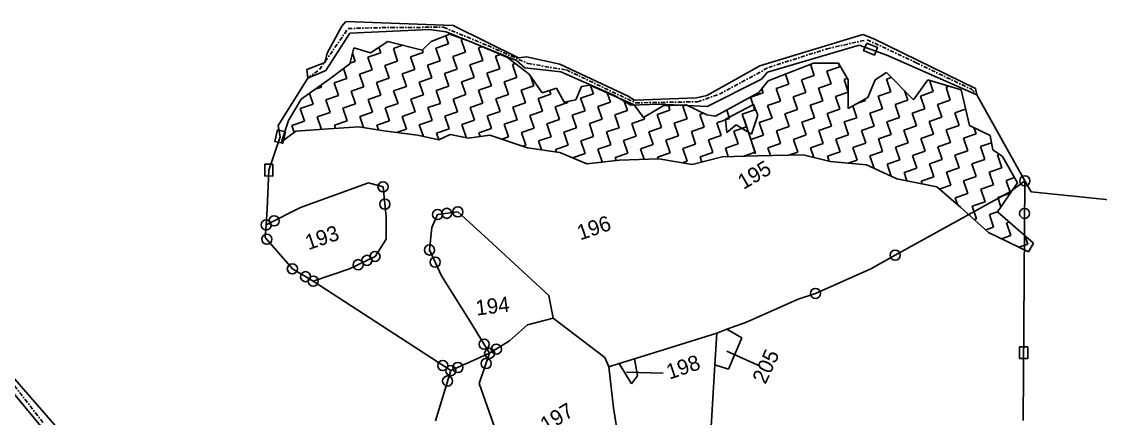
# Model space of a CAD drawing. Header units: metres. Extents: x 322986 to 329400, y 1832749 to 1836820.
# Drawn here: x 324360 to 325650, y 1835168 to 1835642 of the extents above; entities that cross this region are included whole.
import ezdxf

# ---------------------------------------------------------------- set-up
doc = ezdxf.new("R2010")
doc.units = ezdxf.units.M
doc.header["$MEASUREMENT"] = 0
doc.linetypes.add('DASHDOT', pattern=[1, 0.5, -0.25, 0, -0.25])
for name, color, linetype in [('POLY_HATCH', 12, 'Continuous'), ('POLY_PARCEL', 6, 'Continuous'), ('POLY_WATER', 4, 'Continuous'), ('TEXT_PARCEL', 7, 'Continuous'), ('V_BOUND_LINE', 7, 'Continuous'), ('V_BOUND_STREAM_LINE', 7, 'DASHDOT')]:
    doc.layers.add(name, color=color, linetype=linetype)
doc.styles.get("Standard").update_dxf_attribs({"font": 'simplex.shx'})
doc.styles.add('TEXT_MAP', font='')
doc.styles.get('TEXT_MAP').set_extended_font_data('Kruti Dev 050')
doc.dimstyles.get("Standard").update_dxf_attribs({"dimtxt": 0.18, "dimasz": 0.18, "dimexe": 0.18, "dimexo": 0.0625, "dimgap": 0.09, "dimtad": 0, "dimtih": 1, "dimtoh": 1, "dimdec": 4, "dimzin": 0, "dimdsep": 46, "dimtxsty": 'Standard', "dimcen": 0.09, "dimadec": 0, "dimazin": 0, "dimtfac": 1, "dimtdec": 4, "dimtofl": 0, "dimtmove": 0, "dimatfit": 3, "dimfxl": 1, "dimtolj": 1, "dimtzin": 0, "dimarcsym": 0})

msp = doc.modelspace()

# ---------------------------------------------------------------- linework, layer by layer
for points in [[(325370.1, 1835616.5), (325383.1, 1835611.1), (325379.3, 1835602.1), (325366.3, 1835607.5)], [(324675, 1835510.5), (324671.8, 1835496.8), (324662.4, 1835499), (324665.5, 1835512.7)], [(324660.2, 1835471.8), (324660.2, 1835457.7), (324650.4, 1835457.8), (324650.5, 1835471.9)], [(325552.9, 1835239.5), (325553, 1835253.6), (325562.7, 1835253.5), (325562.6, 1835239.5)]]:
    msp.add_lwpolyline(points, close=True)
for centre in [(324791.8, 1835444.7), (325559.2, 1835452), (324793.9, 1835424.1), (324857.1, 1835411.7), (324868, 1835413.1), (324881.3, 1835414.9), (325558.9, 1835413), (324652, 1835399.2), (324661.6, 1835404.1), (324652.9, 1835382.1), (324847.3, 1835369.3), (324772.6, 1835356.9), (324782.2, 1835361.6), (324854.1, 1835354.8), (325404.1, 1835363.1), (324683.4, 1835346.7), (324762, 1835351.7), (324699.2, 1835337.4), (324708.4, 1835332), (325308.9, 1835317.4), (324912.7, 1835256.6), (324927.3, 1835250.8), (324919.3, 1835245.8), (324863.2, 1835231.3), (324872.8, 1835225.1), (324881.3, 1835228.9), (324915.1, 1835233.6), (324869, 1835212.7)]:
    msp.add_circle(centre, 6.03)
at = {"layer": 'POLY_HATCH'}
for p, q in [((324797.5, 1835618.4), (324777, 1835604.8)), ((324838.6, 1835608), (324797.5, 1835618.4)), ((324849.4, 1835618.3), (324838.6, 1835608)), ((324871.6, 1835627), (324849.4, 1835618.3)), ((324896.7, 1835618.1), (324871.6, 1835627)), ((324940.5, 1835599.4), (324896.7, 1835618.1)), ((324756.8, 1835610.7), (324752.1, 1835591.7)), ((324777, 1835604.8), (324756.8, 1835610.7)), ((324752.1, 1835591.7), (324728.3, 1835573.9)), ((324966.4, 1835579.3), (324940.5, 1835599.4)), ((325306.5, 1835592.7), (325252.2, 1835571.5)), ((325336.3, 1835592.4), (325306.5, 1835592.7)), ((325348, 1835572.8), (325336.3, 1835592.4)), ((324982, 1835557.1), (324966.4, 1835579.3)), ((325393.8, 1835581.4), (325380.2, 1835572.6)), ((325426.2, 1835548.8), (325393.8, 1835581.4)), ((324728.3, 1835573.9), (324693.8, 1835549.4)), ((325038.9, 1835566.1), (325029, 1835564.6)), ((325092.1, 1835542.8), (325038.9, 1835566.1)), ((325252.2, 1835571.5), (325241.2, 1835557.3)), ((325347.8, 1835538.3), (325348, 1835572.8)), ((325380.2, 1835572.6), (325371.6, 1835551.4)), ((325443.2, 1835572.8), (325426.2, 1835548.8)), ((325482.9, 1835560.8), (325443.2, 1835572.8)), ((324999.1, 1835562.6), (324982, 1835557.1)), ((325008.3, 1835546), (324999.1, 1835562.6)), ((325029, 1835564.6), (325022.4, 1835548.9)), ((325241.2, 1835557.3), (325189.2, 1835529.2)), ((325493.1, 1835518.2), (325482.9, 1835560.8)), ((324693.8, 1835549.4), (324678.9, 1835523.9)), ((325022.4, 1835548.9), (325008.3, 1835546)), ((325103.1, 1835527.6), (325092.1, 1835542.8)), ((325126.6, 1835541.5), (325103.1, 1835527.6)), ((325154.4, 1835542.8), (325126.6, 1835541.5)), ((325179, 1835530.7), (325154.4, 1835542.8)), ((325371.6, 1835551.4), (325347.8, 1835538.3)), ((325189.2, 1835529.2), (325179, 1835530.7)), ((324678.9, 1835523.9), (324670.5, 1835498.6)), ((324721.1, 1835513.5), (324763, 1835516.6)), ((324763, 1835516.6), (324792.9, 1835511.7)), ((325517.7, 1835506.1), (325493.1, 1835518.2)), ((324670.5, 1835498.6), (324687.7, 1835511.4)), ((324687.7, 1835511.4), (324721.1, 1835513.5)), ((324792.9, 1835511.7), (324833, 1835506.4)), ((324833, 1835506.4), (324858.5, 1835500.8)), ((324858.5, 1835500.8), (324872.1, 1835507.3)), ((324872.1, 1835507.3), (324894.1, 1835502.9)), ((324894.1, 1835502.9), (324919.6, 1835506.5)), ((324919.6, 1835506.5), (324964.6, 1835491.3)), ((325520.9, 1835489), (325517.7, 1835506.1)), ((324964.6, 1835491.3), (325003.3, 1835485.6)), ((325532.5, 1835481), (325520.9, 1835489)), ((325003.3, 1835485.6), (325035.3, 1835472.1)), ((325035.3, 1835472.1), (325074.5, 1835476.5)), ((325074.5, 1835476.5), (325121.5, 1835478.2)), ((325121.5, 1835478.2), (325161.3, 1835471.3)), ((325161.3, 1835471.3), (325197.2, 1835480.8)), ((325197.2, 1835480.8), (325239.8, 1835481.8)), ((325239.8, 1835481.8), (325294, 1835482.9)), ((325294, 1835482.9), (325326.4, 1835475)), ((325326.4, 1835475), (325370, 1835470.9)), ((325550.5, 1835449.7), (325532.5, 1835481)), ((325370, 1835470.9), (325406.2, 1835454.2)), ((325406.2, 1835454.2), (325454, 1835444.6)), ((325526.4, 1835414.8), (325550.5, 1835449.7)), ((325454, 1835444.6), (325482.8, 1835420.1)), ((325482.8, 1835420.1), (325515.9, 1835390)), ((325569.7, 1835377.4), (325526.4, 1835414.8)), ((325515.9, 1835390), (325563.5, 1835367.1)), ((325563.5, 1835367.1), (325569.7, 1835377.4))]:
    msp.add_line(p, q, dxfattribs=at)
at = {"layer": 'POLY_HATCH', "linetype": 'Continuous'}
for p, q in [((324870.2, 1835615.7), (324867, 1835625.2)), ((324885.4, 1835620.9), (324887.1, 1835621.5)), ((324890.6, 1835605.7), (324885.4, 1835620.9)), ((324758.5, 1835594.7), (324755.2, 1835604.4)), ((324773.7, 1835599.9), (324789, 1835605)), ((324789, 1835605), (324786.8, 1835611.3)), ((324804.2, 1835610.2), (324815.1, 1835613.9)), ((324809.3, 1835595), (324804.2, 1835610.2)), ((324824.5, 1835600.2), (324839.8, 1835605.4)), ((324839.8, 1835605.4), (324838.8, 1835608.2)), ((324855, 1835610.5), (324870.2, 1835615.7)), ((324860.1, 1835595.3), (324855, 1835610.5)), ((324875.4, 1835600.5), (324890.6, 1835605.7)), ((324905.8, 1835610.9), (324910.2, 1835612.4)), ((324911, 1835595.7), (324905.8, 1835610.9)), ((324752.3, 1835592.6), (324758.5, 1835594.7)), ((324778.9, 1835584.7), (324773.7, 1835599.9)), ((324794.1, 1835589.8), (324809.3, 1835595)), ((324829.7, 1835585), (324824.5, 1835600.2)), ((324844.9, 1835590.2), (324860.1, 1835595.3)), ((324880.5, 1835585.3), (324875.4, 1835600.5)), ((324895.7, 1835590.5), (324911, 1835595.7)), ((324926.2, 1835600.8), (324932.3, 1835602.9)), ((324931.3, 1835585.6), (324926.2, 1835600.8)), ((324946.5, 1835590.8), (324950, 1835592)), ((325307.4, 1835577.9), (325302.8, 1835591.2)), ((325337.8, 1835588.3), (325336.4, 1835592.3)), ((324748.5, 1835574.3), (324744.5, 1835586)), ((324763.7, 1835579.5), (324778.9, 1835584.7)), ((324768.9, 1835564.3), (324763.7, 1835579.5)), ((324799.3, 1835574.6), (324794.1, 1835589.8)), ((324814.5, 1835579.8), (324829.7, 1835585)), ((324819.7, 1835564.6), (324814.5, 1835579.8)), ((324850.1, 1835575), (324844.9, 1835590.2)), ((324865.3, 1835580.1), (324880.5, 1835585.3)), ((324870.5, 1835564.9), (324865.3, 1835580.1)), ((324900.9, 1835575.3), (324895.7, 1835590.5)), ((324916.1, 1835580.5), (324931.3, 1835585.6)), ((324921.3, 1835565.3), (324916.1, 1835580.5)), ((324951.7, 1835575.6), (324946.5, 1835590.8)), ((325276.9, 1835567.6), (325272.9, 1835579.5)), ((325322.6, 1835583.1), (325337.8, 1835588.3)), ((325327.8, 1835567.9), (325322.6, 1835583.1)), ((324718.1, 1835563.9), (324717.3, 1835566.1)), ((324733.3, 1835569.1), (324748.5, 1835574.3)), ((324738.5, 1835553.9), (324733.3, 1835569.1)), ((324784.1, 1835569.4), (324799.3, 1835574.6)), ((324789.3, 1835554.2), (324784.1, 1835569.4)), ((324834.9, 1835569.8), (324850.1, 1835575)), ((324840.1, 1835554.6), (324834.9, 1835569.8)), ((324885.7, 1835570.1), (324900.9, 1835575.3)), ((324890.9, 1835554.9), (324885.7, 1835570.1)), ((324906.1, 1835560.1), (324921.3, 1835565.3)), ((324936.5, 1835570.4), (324951.7, 1835575.6)), ((324941.7, 1835555.2), (324936.5, 1835570.4)), ((324956.9, 1835560.4), (324972.1, 1835565.6)), ((324972.1, 1835565.6), (324968.5, 1835576.3)), ((325043.3, 1835555.9), (325040, 1835565.6)), ((325261.7, 1835562.4), (325276.9, 1835567.6)), ((325292.2, 1835572.7), (325302.7, 1835576.3)), ((325297.3, 1835557.5), (325292.2, 1835572.7)), ((325302.7, 1835576.3), (325307.4, 1835577.9)), ((325312.5, 1835562.7), (325327.8, 1835567.9)), ((325343, 1835573.1), (325347.1, 1835574.5)), ((325347.9, 1835558.4), (325343, 1835573.1)), ((325378.4, 1835568.2), (325378.6, 1835568.2)), ((325378.6, 1835568.2), (325378.5, 1835568.3)), ((325393.8, 1835573.4), (325399.8, 1835575.4)), ((325398.9, 1835558.2), (325393.8, 1835573.4)), ((325449.7, 1835558.5), (325445.1, 1835572.2)), ((324708.1, 1835543.5), (324703.7, 1835556.4)), ((324710.7, 1835561.4), (324718.1, 1835563.9)), ((324723.3, 1835548.7), (324738.5, 1835553.9)), ((324753.7, 1835559.1), (324768.9, 1835564.3)), ((324758.9, 1835543.9), (324753.7, 1835559.1)), ((324774.1, 1835549.1), (324789.3, 1835554.2)), ((324804.5, 1835559.4), (324819.7, 1835564.6)), ((324809.7, 1835544.2), (324804.5, 1835559.4)), ((324824.9, 1835549.4), (324840.1, 1835554.6)), ((324855.3, 1835559.7), (324870.5, 1835564.9)), ((324860.5, 1835544.5), (324855.3, 1835559.7)), ((324875.7, 1835549.7), (324890.9, 1835554.9)), ((324911.3, 1835544.9), (324906.1, 1835560.1)), ((324926.5, 1835550), (324941.7, 1835555.2)), ((324962.1, 1835545.2), (324956.9, 1835560.4)), ((324977.3, 1835550.4), (324992.5, 1835555.6)), ((324992.5, 1835555.6), (324991, 1835560)), ((325028.1, 1835550.7), (325043.3, 1835555.9)), ((325063.7, 1835545.9), (325059.9, 1835556.9)), ((325231.7, 1835552.1), (325246.5, 1835557.2)), ((325246.5, 1835557.2), (325244.9, 1835562.1)), ((325266.9, 1835547.2), (325261.7, 1835562.4)), ((325282.1, 1835552.3), (325297.3, 1835557.5)), ((325287.3, 1835537.1), (325282.1, 1835552.3)), ((325317.7, 1835547.5), (325312.5, 1835562.7)), ((325332.9, 1835552.7), (325347.9, 1835557.8)), ((325338.1, 1835537.5), (325332.9, 1835552.7)), ((325383.7, 1835553), (325398.9, 1835558.2)), ((325388.9, 1835537.8), (325383.7, 1835553)), ((325419.3, 1835548.2), (325415.4, 1835559.7)), ((325434.5, 1835553.3), (325449.7, 1835558.5)), ((325439.7, 1835538.1), (325434.5, 1835553.3)), ((325465, 1835563.7), (325468.8, 1835565)), ((325470.1, 1835548.5), (325465, 1835563.7)), ((324692.9, 1835538.4), (324708.1, 1835543.5)), ((324728.4, 1835533.5), (324723.3, 1835548.7)), ((324743.7, 1835538.7), (324758.9, 1835543.9)), ((324779.3, 1835533.8), (324774.1, 1835549.1)), ((324794.5, 1835539), (324809.7, 1835544.2)), ((324830.1, 1835534.2), (324824.9, 1835549.4)), ((324845.3, 1835539.4), (324860.5, 1835544.5)), ((324880.9, 1835534.5), (324875.7, 1835549.7)), ((324896.1, 1835539.7), (324911.3, 1835544.9)), ((324901.3, 1835524.5), (324896.1, 1835539.7)), ((324931.7, 1835534.8), (324926.5, 1835550)), ((324946.9, 1835540), (324962.1, 1835545.2)), ((324952.1, 1835524.8), (324946.9, 1835540)), ((324982.5, 1835535.2), (324977.3, 1835550.4)), ((324997.7, 1835540.3), (325012.9, 1835545.5)), ((325002.9, 1835525.1), (324997.7, 1835540.3)), ((325012.9, 1835545.5), (325012.4, 1835546.8)), ((325033.3, 1835535.5), (325028.1, 1835550.7)), ((325048.5, 1835540.7), (325063.7, 1835545.9)), ((325053.7, 1835525.5), (325048.5, 1835540.7)), ((325084.1, 1835535.8), (325079.9, 1835548.2)), ((325134.9, 1835536.2), (325133, 1835541.8)), ((325150.1, 1835541.3), (325154.4, 1835542.8)), ((325155.3, 1835526.1), (325150.1, 1835541.3)), ((325236.5, 1835536.8), (325231.3, 1835552)), ((325251.7, 1835542), (325266.9, 1835547.2)), ((325256.9, 1835526.8), (325251.7, 1835542)), ((325302.5, 1835542.3), (325313.1, 1835545.9)), ((325307.7, 1835527.1), (325302.5, 1835542.3)), ((325313.1, 1835545.9), (325317.7, 1835547.5)), ((325358.5, 1835527.4), (325353.7, 1835541.6)), ((325359.4, 1835544.7), (325368.5, 1835547.8)), ((325368.5, 1835547.8), (325368, 1835549.5)), ((325404.1, 1835543), (325419.3, 1835548.2)), ((325409.3, 1835527.8), (325404.1, 1835543)), ((325454.9, 1835543.3), (325470.1, 1835548.5)), ((325460.1, 1835528.1), (325454.9, 1835543.3)), ((324698, 1835523.2), (324692.9, 1835538.4)), ((324713.2, 1835528.3), (324728.4, 1835533.5)), ((324718.4, 1835513.3), (324713.2, 1835528.3)), ((324748.8, 1835523.5), (324743.7, 1835538.7)), ((324764, 1835528.7), (324779.3, 1835533.8)), ((324768.5, 1835515.7), (324764, 1835528.7)), ((324799.6, 1835523.8), (324794.5, 1835539)), ((324814.8, 1835529), (324830.1, 1835534.2)), ((324820, 1835513.8), (324814.8, 1835529)), ((324850.4, 1835524.1), (324845.3, 1835539.4)), ((324865.7, 1835529.3), (324880.9, 1835534.5)), ((324870.8, 1835514.1), (324865.7, 1835529.3)), ((324916.5, 1835529.7), (324931.7, 1835534.8)), ((324921.6, 1835514.4), (324916.5, 1835529.7)), ((324967.3, 1835530), (324982.5, 1835535.2)), ((324972.4, 1835514.8), (324967.3, 1835530)), ((325018.1, 1835530.3), (325033.3, 1835535.5)), ((325023.2, 1835515.1), (325018.1, 1835530.3)), ((325068.9, 1835530.6), (325084.1, 1835535.8)), ((325074.1, 1835515.4), (325068.9, 1835530.6)), ((325104.5, 1835525.8), (325103.7, 1835528)), ((325119.7, 1835531), (325134.9, 1835536.2)), ((325124.9, 1835515.8), (325119.7, 1835531)), ((325170.5, 1835531.3), (325174.8, 1835532.8)), ((325175.7, 1835516.1), (325170.5, 1835531.3)), ((325206.1, 1835526.5), (325202.7, 1835536.4)), ((325221.3, 1835531.6), (325236.5, 1835536.8)), ((325226.5, 1835516.4), (325221.3, 1835531.6)), ((325241.7, 1835521.6), (325256.9, 1835526.8)), ((325272.1, 1835532), (325287.3, 1835537.1)), ((325277.3, 1835516.8), (325272.1, 1835532)), ((325292.5, 1835521.9), (325307.7, 1835527.1)), ((325322.9, 1835532.3), (325338.1, 1835537.5)), ((325328.1, 1835517.1), (325322.9, 1835532.3)), ((325343.3, 1835522.3), (325358.5, 1835527.4)), ((325373.7, 1835532.6), (325388.9, 1835537.8)), ((325378.9, 1835517.4), (325373.7, 1835532.6)), ((325394.1, 1835522.6), (325409.3, 1835527.8)), ((325424.5, 1835532.9), (325439.7, 1835538.1)), ((325429.7, 1835517.7), (325424.5, 1835532.9)), ((325444.9, 1835522.9), (325460.1, 1835528.1)), ((325475.3, 1835533.3), (325488.4, 1835537.7)), ((325480.5, 1835518.1), (325475.3, 1835533.3)), ((324682.8, 1835518), (324698, 1835523.2)), ((324685.6, 1835509.8), (324682.8, 1835518)), ((324733.6, 1835518.3), (324748.8, 1835523.5)), ((324734.9, 1835514.5), (324733.6, 1835518.3)), ((324784.4, 1835518.6), (324799.6, 1835523.8)), ((324786.4, 1835512.7), (324784.4, 1835518.6)), ((324808, 1835509.7), (324820, 1835513.8)), ((324835.2, 1835519), (324850.4, 1835524.1)), ((324840.1, 1835504.8), (324835.2, 1835519)), ((324855.6, 1835508.9), (324870.8, 1835514.1)), ((324886, 1835519.3), (324901.3, 1835524.5)), ((324891.2, 1835504.1), (324886, 1835519.3)), ((324906.4, 1835509.3), (324921.6, 1835514.4)), ((324936.8, 1835519.6), (324952.1, 1835524.8)), ((324942, 1835504.4), (324936.8, 1835519.6)), ((324957.2, 1835509.6), (324972.4, 1835514.8)), ((324987.7, 1835520), (325002.9, 1835525.1)), ((324992.8, 1835504.7), (324987.7, 1835520)), ((325008, 1835509.9), (325023.2, 1835515.1)), ((325038.5, 1835520.3), (325053.7, 1835525.5)), ((325043.6, 1835505.1), (325038.5, 1835520.3)), ((325058.8, 1835510.3), (325074.1, 1835515.4)), ((325089.3, 1835520.6), (325104.5, 1835525.8)), ((325094.4, 1835505.4), (325089.3, 1835520.6)), ((325109.7, 1835510.6), (325124.9, 1835515.8)), ((325140.1, 1835520.9), (325155.3, 1835526.1)), ((325145.2, 1835505.7), (325140.1, 1835520.9)), ((325160.5, 1835510.9), (325175.7, 1835516.1)), ((325190.9, 1835521.3), (325206.1, 1835526.5)), ((325196.1, 1835506.1), (325190.9, 1835521.3)), ((325211.3, 1835511.2), (325226.5, 1835516.4)), ((325246.9, 1835506.4), (325241.7, 1835521.6)), ((325262.1, 1835511.6), (325277.3, 1835516.8)), ((325297.7, 1835506.7), (325292.5, 1835521.9)), ((325312.9, 1835511.9), (325323.4, 1835515.5)), ((325323.4, 1835515.5), (325328.1, 1835517.1)), ((325348.5, 1835507), (325343.3, 1835522.3)), ((325363.7, 1835512.2), (325378.9, 1835517.4)), ((325399.3, 1835507.4), (325394.1, 1835522.6)), ((325414.5, 1835512.6), (325429.7, 1835517.7)), ((325450.1, 1835507.7), (325444.9, 1835522.9)), ((325465.3, 1835512.9), (325480.5, 1835518.1)), ((325500.9, 1835508), (325498.3, 1835515.7)), ((324858.4, 1835500.8), (324855.6, 1835508.9)), ((324890.1, 1835503.7), (324891.2, 1835504.1)), ((324907.9, 1835504.8), (324906.4, 1835509.3)), ((324933.9, 1835501.7), (324942, 1835504.4)), ((324962.4, 1835494.4), (324957.2, 1835509.6)), ((324977.6, 1835499.6), (324992.8, 1835504.7)), ((325013.2, 1835494.7), (325008, 1835509.9)), ((325028.4, 1835499.9), (325043.6, 1835505.1)), ((325064, 1835495), (325058.8, 1835510.3)), ((325079.2, 1835500.2), (325094.4, 1835505.4)), ((325114.8, 1835495.4), (325109.7, 1835510.6)), ((325130, 1835500.6), (325145.2, 1835505.7)), ((325165.6, 1835495.7), (325160.5, 1835510.9)), ((325180.8, 1835500.9), (325196.1, 1835506.1)), ((325186, 1835485.7), (325180.8, 1835500.9)), ((325216.4, 1835496), (325211.3, 1835511.2)), ((325231.6, 1835501.2), (325246.9, 1835506.4)), ((325236.8, 1835486), (325231.6, 1835501.2)), ((325267.2, 1835496.4), (325262.1, 1835511.6)), ((325282.5, 1835501.5), (325297.7, 1835506.7)), ((325287.6, 1835486.3), (325282.5, 1835501.5)), ((325318.1, 1835496.7), (325312.9, 1835511.9)), ((325333.3, 1835501.9), (325348.5, 1835507)), ((325338.4, 1835486.7), (325333.3, 1835501.9)), ((325368.9, 1835497), (325363.7, 1835512.2)), ((325384.1, 1835502.2), (325399.3, 1835507.4)), ((325389.2, 1835487), (325384.1, 1835502.2)), ((325419.7, 1835497.3), (325414.5, 1835512.6)), ((325434.9, 1835502.5), (325450.1, 1835507.7)), ((325440, 1835487.3), (325434.9, 1835502.5)), ((325470.5, 1835497.7), (325465.3, 1835512.9)), ((325485.7, 1835502.9), (325500.9, 1835508)), ((325490.9, 1835487.6), (325485.7, 1835502.9)), ((324959, 1835493.2), (324962.4, 1835494.4)), ((324981.3, 1835488.8), (324977.6, 1835499.6)), ((324998, 1835489.5), (325013.2, 1835494.7)), ((324999.2, 1835486.2), (324998, 1835489.5)), ((325033.6, 1835484.7), (325028.4, 1835499.9)), ((325048.8, 1835489.9), (325064, 1835495)), ((325054, 1835474.7), (325048.8, 1835489.9)), ((325084.4, 1835485), (325079.2, 1835500.2)), ((325099.6, 1835490.2), (325114.8, 1835495.4)), ((325103.9, 1835477.6), (325099.6, 1835490.2)), ((325135.2, 1835485.3), (325130, 1835500.6)), ((325150.4, 1835490.5), (325165.6, 1835495.7)), ((325155.6, 1835475.3), (325150.4, 1835490.5)), ((325201.2, 1835490.9), (325216.4, 1835496)), ((325204.6, 1835481), (325201.2, 1835490.9)), ((325252, 1835491.2), (325267.2, 1835496.4)), ((325255.1, 1835482.1), (325252, 1835491.2)), ((325302.8, 1835491.5), (325318.1, 1835496.7)), ((325306.8, 1835479.8), (325302.8, 1835491.5)), ((325353.6, 1835491.8), (325368.9, 1835497)), ((325358.8, 1835476.6), (325353.6, 1835491.8)), ((325404.5, 1835492.2), (325419.7, 1835497.3)), ((325409.6, 1835477), (325404.5, 1835492.2)), ((325455.3, 1835492.5), (325470.5, 1835497.7)), ((325460.4, 1835477.3), (325455.3, 1835492.5)), ((325506.1, 1835492.8), (325519.3, 1835497.4)), ((325511.2, 1835477.6), (325506.1, 1835492.8)), ((325018.4, 1835479.5), (325033.6, 1835484.7)), ((325018.5, 1835479.2), (325018.4, 1835479.5)), ((325069.2, 1835479.8), (325084.4, 1835485)), ((325070.5, 1835476.1), (325069.2, 1835479.8)), ((325120, 1835480.2), (325135.2, 1835485.3)), ((325120.7, 1835478.2), (325120, 1835480.2)), ((325149.8, 1835473.3), (325155.6, 1835475.3)), ((325170.8, 1835480.5), (325186, 1835485.7)), ((325172.9, 1835474.4), (325170.8, 1835480.5)), ((325223.4, 1835481.4), (325236.8, 1835486)), ((325276.5, 1835482.5), (325287.6, 1835486.3)), ((325323.2, 1835481.5), (325333.8, 1835485.1)), ((325325.3, 1835475.3), (325323.2, 1835481.5)), ((325333.8, 1835485.1), (325338.4, 1835486.7)), ((325348.1, 1835473), (325358.8, 1835476.6)), ((325374, 1835481.8), (325389.2, 1835487)), ((325379.2, 1835466.7), (325374, 1835481.8)), ((325394.4, 1835471.8), (325409.6, 1835477)), ((325424.8, 1835482.1), (325440, 1835487.3)), ((325430, 1835466.9), (325424.8, 1835482.1)), ((325445.2, 1835472.1), (325460.4, 1835477.3)), ((325475.6, 1835482.5), (325490.9, 1835487.6)), ((325480.8, 1835467.3), (325475.6, 1835482.5)), ((325496, 1835472.4), (325511.2, 1835477.6)), ((325526.5, 1835482.8), (325528.8, 1835483.6)), ((325531.6, 1835467.6), (325526.5, 1835482.8)), ((325052.1, 1835474), (325054, 1835474.7)), ((325399.3, 1835457.4), (325394.4, 1835471.8)), ((325414.8, 1835461.8), (325430, 1835466.9)), ((325450.4, 1835456.9), (325445.2, 1835472.1)), ((325465.6, 1835462.1), (325480.8, 1835467.3)), ((325470.8, 1835446.9), (325465.6, 1835462.1)), ((325501.2, 1835457.2), (325496, 1835472.4)), ((325516.4, 1835462.4), (325531.6, 1835467.6)), ((325521.6, 1835447.2), (325516.4, 1835462.4)), ((325418.2, 1835451.8), (325414.8, 1835461.8)), ((325435.2, 1835451.7), (325450.4, 1835456.9)), ((325436.4, 1835448.2), (325435.2, 1835451.7)), ((325486, 1835452.1), (325501.2, 1835457.2)), ((325491.2, 1835436.8), (325486, 1835452.1)), ((325536.8, 1835452.4), (325547, 1835455.8)), ((325542, 1835437.3), (325536.8, 1835452.4)), ((325456.9, 1835442.1), (325470.8, 1835446.9)), ((325476, 1835431.7), (325491.2, 1835436.8)), ((325506.4, 1835442), (325521.6, 1835447.2)), ((325511.6, 1835426.8), (325506.4, 1835442)), ((325526.8, 1835432), (325541.8, 1835437.1)), ((325478.7, 1835423.6), (325476, 1835431.7)), ((325496.4, 1835421.6), (325511.6, 1835426.8)), ((325530.6, 1835420.8), (325526.8, 1835432)), ((325501.5, 1835406.4), (325496.4, 1835421.6)), ((325516.8, 1835411.6), (325526.5, 1835414.9)), ((325521.9, 1835396.4), (325516.8, 1835411.6)), ((325498.8, 1835405.5), (325501.5, 1835406.4)), ((325537.1, 1835401.6), (325540.4, 1835402.7)), ((325542.3, 1835386.4), (325537.1, 1835401.6)), ((325512.4, 1835393.2), (325521.9, 1835396.4)), ((325531.3, 1835382.6), (325542.3, 1835386.4)), ((325562.7, 1835376.3), (325559.3, 1835386.4)), ((325552, 1835372.7), (325562.7, 1835376.3))]:
    msp.add_line(p, q, dxfattribs=at)
at = {"layer": 'POLY_PARCEL'}
for p, q in [((325201.2, 1835525.6), (325234.6, 1835543.2)), ((325234.6, 1835543.2), (325239.8, 1835530.5)), ((325239.8, 1835530.5), (325232.4, 1835507.8)), ((325202.7, 1835509.6), (325201.2, 1835525.6)), ((325214.1, 1835518.9), (325202.7, 1835509.6)), ((325232.4, 1835507.8), (325214.1, 1835518.9)), ((324693.2, 1835420), (324774.4, 1835449.6)), ((324774.4, 1835449.6), (324791.8, 1835444.7)), ((325559.2, 1835452), (325542.1, 1835439.3)), ((325559.2, 1835452), (325557.2, 1835165.7)), ((324791.8, 1835444.7), (324795.6, 1835408.6)), ((325542.1, 1835439.3), (325404.1, 1835363.1)), ((324652, 1835399.2), (324693.2, 1835420)), ((324857.1, 1835411.7), (324850.1, 1835396)), ((324881.3, 1835414.9), (324857.1, 1835411.7)), ((324917.8, 1835381.5), (324881.3, 1835414.9)), ((324795.6, 1835408.6), (324795.6, 1835382.3)), ((324850.1, 1835396), (324847.3, 1835369.3)), ((324795.6, 1835382.3), (324782.2, 1835361.6)), ((324990.1, 1835315), (324917.8, 1835381.5)), ((324782.2, 1835361.6), (324751.8, 1835346.6)), ((324847.3, 1835369.3), (324861.7, 1835338.5)), ((325404.1, 1835363.1), (325375.2, 1835346.7)), ((324751.8, 1835346.6), (324708.4, 1835332)), ((325375.2, 1835346.7), (325308.9, 1835317.4)), ((324861.7, 1835338.5), (324898, 1835280.7)), ((324995.2, 1835288), (324990.1, 1835315)), ((325288.3, 1835310.6), (325226.2, 1835283.2)), ((325308.9, 1835317.4), (325288.3, 1835310.6)), ((324964.6, 1835280), (324995.2, 1835288)), ((325056.9, 1835240.9), (324995.2, 1835288)), ((325226.2, 1835283.2), (325203, 1835274.6)), ((324898, 1835280.7), (324919.3, 1835245.8)), ((324942.9, 1835260.8), (324964.6, 1835280)), ((325190.8, 1835270), (325092.5, 1835239.3)), ((325190.8, 1835270), (325188.6, 1835232.1)), ((325203, 1835274.6), (325190.8, 1835270)), ((325220.8, 1835264.5), (325203, 1835274.6)), ((324919.3, 1835245.8), (324942.9, 1835260.8)), ((325205, 1835226.8), (325220.8, 1835264.5)), ((324919.3, 1835245.8), (324872.8, 1835225.1)), ((324919.3, 1835245.8), (324906.7, 1835209.9)), ((325061.9, 1835229.7), (325056.9, 1835240.9)), ((325074.1, 1835233.5), (325061.9, 1835229.7)), ((325092.5, 1835239.3), (325074.1, 1835233.5)), ((325088.9, 1835209.4), (325074.1, 1835233.5)), ((325092.5, 1835239.3), (325096, 1835218.8)), ((325188.6, 1835232.1), (325181.4, 1835110.7)), ((325188.6, 1835232.1), (325205, 1835226.8)), ((325067.5, 1835180.7), (325061.9, 1835229.7)), ((325096, 1835218.8), (325088.9, 1835209.4)), ((324906.7, 1835209.9), (324928.1, 1835148.8)), ((325073.5, 1835143.3), (325067.5, 1835180.7))]:
    msp.add_line(p, q, dxfattribs=at)
at = {"layer": 'POLY_WATER'}
for p, q in [((324725.1, 1835604.6), (324742.7, 1835636.8)), ((324742.7, 1835636.8), (324747.3, 1835642.2)), ((324747.3, 1835642.2), (324875.7, 1835637.4)), ((324847.4, 1835632.9), (324752, 1835628.5)), ((324867.4, 1835630.1), (324847.4, 1835632.9)), ((324951.3, 1835595.6), (324867.4, 1835630.1)), ((324875.7, 1835637.4), (324953.6, 1835598.8)), ((324752, 1835628.5), (324723.5, 1835583.6)), ((325242.2, 1835589.4), (325365.6, 1835626.9)), ((325365.6, 1835626.9), (325378.8, 1835621.7)), ((325378.8, 1835621.7), (325500.3, 1835562.3)), ((324722.7, 1835594.6), (324725.1, 1835604.6)), ((325361.3, 1835614.2), (325251.5, 1835581.8)), ((325394.2, 1835602.1), (325361.3, 1835614.2)), ((324700.6, 1835584.8), (324721.5, 1835593)), ((324721.5, 1835593), (324722.3, 1835593.3)), ((324722.3, 1835593.3), (324722.7, 1835594.6)), ((324961.2, 1835587.1), (324951.3, 1835595.6)), ((324953.6, 1835598.8), (324963.2, 1835600.1)), ((324963.2, 1835600.1), (325003.2, 1835591.5)), ((325003.2, 1835591.5), (325085.1, 1835553)), ((325501.7, 1835554.7), (325394.2, 1835602.1)), ((324701.8, 1835574.7), (324700.6, 1835584.8)), ((324723.5, 1835583.6), (324701.8, 1835574.7)), ((325004.4, 1835582.3), (324961.2, 1835587.1)), ((325068.5, 1835553.8), (325004.4, 1835582.3)), ((325179, 1835553.7), (325242.2, 1835589.4)), ((325251.5, 1835581.8), (325244.3, 1835573.3)), ((325244.3, 1835573.3), (325179.2, 1835540.6)), ((325087.9, 1835542.2), (325068.5, 1835553.8)), ((325085.1, 1835553), (325092.3, 1835548.4)), ((325166.7, 1835551.1), (325179, 1835553.7)), ((325500.3, 1835562.3), (325501.7, 1835554.7)), ((325122.3, 1835543.4), (325087.9, 1835542.2)), ((325092.3, 1835548.4), (325166.7, 1835551.1)), ((325179.2, 1835540.6), (325122.3, 1835543.4)), ((324430.7, 1835124.3), (324316.9, 1835254.6)), ((324336.9, 1835214.3), (324417.5, 1835116.7))]:
    msp.add_line(p, q, dxfattribs=at)
at = {"layer": 'V_BOUND_LINE'}
for p, q in [((324701.8, 1835574.7), (324666.4, 1835517.9)), ((325501.7, 1835554.7), (325559.2, 1835452)), ((324666.4, 1835517.9), (324668.7, 1835504.7)), ((324668.7, 1835504.7), (324655.3, 1835464.8)), ((324655.3, 1835464.8), (324653.1, 1835417.9)), ((325559.2, 1835452), (325566.6, 1835438.8)), ((325566.6, 1835438.8), (325722.8, 1835423)), ((324653.1, 1835417.9), (324652, 1835399.2)), ((324652, 1835399.2), (324651, 1835384.3)), ((324651, 1835384.3), (324683.4, 1835346.7)), ((324683.4, 1835346.7), (324708.4, 1835332)), ((324708.4, 1835332), (324872.8, 1835225.1)), ((324872.8, 1835225.1), (324854.4, 1835165))]:
    msp.add_line(p, q, dxfattribs=at)
at = {"layer": 'V_BOUND_STREAM_LINE', "ltscale": 10}
for p, q in [((324722.7, 1835594.6), (324750, 1835633.9)), ((324750, 1835633.9), (324801.4, 1835635.3)), ((324801.4, 1835635.3), (324864.2, 1835635.4)), ((324864.2, 1835635.4), (324917.1, 1835613.5)), ((325322.8, 1835609.7), (325370.6, 1835620.6)), ((325370.6, 1835620.6), (325429.2, 1835593.1)), ((324917.1, 1835613.5), (324965.3, 1835592)), ((325252.9, 1835587.5), (325322.8, 1835609.7)), ((324715.9, 1835584.9), (324721.5, 1835593)), ((324721.5, 1835593), (324722.7, 1835594.6)), ((324965.3, 1835592), (325011, 1835584.5)), ((325429.2, 1835593.1), (325495.4, 1835561.3)), ((324701.8, 1835574.7), (324715.9, 1835584.9)), ((325011, 1835584.5), (325093.8, 1835545.1)), ((325194, 1835555.4), (325252.9, 1835587.5)), ((325167.9, 1835546.4), (325194, 1835555.4)), ((325495.4, 1835561.3), (325501.7, 1835554.7)), ((325093.8, 1835545.1), (325167.9, 1835546.4)), ((324385.2, 1835163.1), (324345.6, 1835214.4))]:
    msp.add_line(p, q, dxfattribs=at)

# ---------------------------------------------------------------- texts
at = {"layer": 'TEXT_PARCEL', "style": 'TEXT_MAP'}
for s, rotation, p in [('195', 30.4295, (325222.8, 1835441)), ('196', 18.8059, (325027.6, 1835380.7)), ('193', 18.8059, (324702.5, 1835369)), ('194', 6.9276, (324903.6, 1835290.9)), ('198', 18.8059, (325134.3, 1835214.3)), ('205', 64.822, (325249, 1835208)), ('197', 31.3239, (324986.9, 1835151))]:
    msp.add_text(s, height=18.22, rotation=rotation, dxfattribs=at).set_placement(p)

# ---------------------------------------------------------------- leaders
for points in [[(325237.3, 1835484.1), (325223.8, 1835525.6)], [(325242.6, 1835230.3), (325202.8, 1835248.3)], [(325126.7, 1835222.2), (325083, 1835223.4)]]:
    msp.add_leader(points, dimstyle='Standard', override={"dimtxt": 2.5, "dimasz": 2.5, "dimexe": 1.25, "dimexo": 0.625, "dimgap": 0.625, "dimtad": 1, "dimtih": 0, "dimtoh": 0, "dimzin": 8, "dimcen": 2.5, "dimtofl": 1})

doc.saveas('drawing.dxf')
